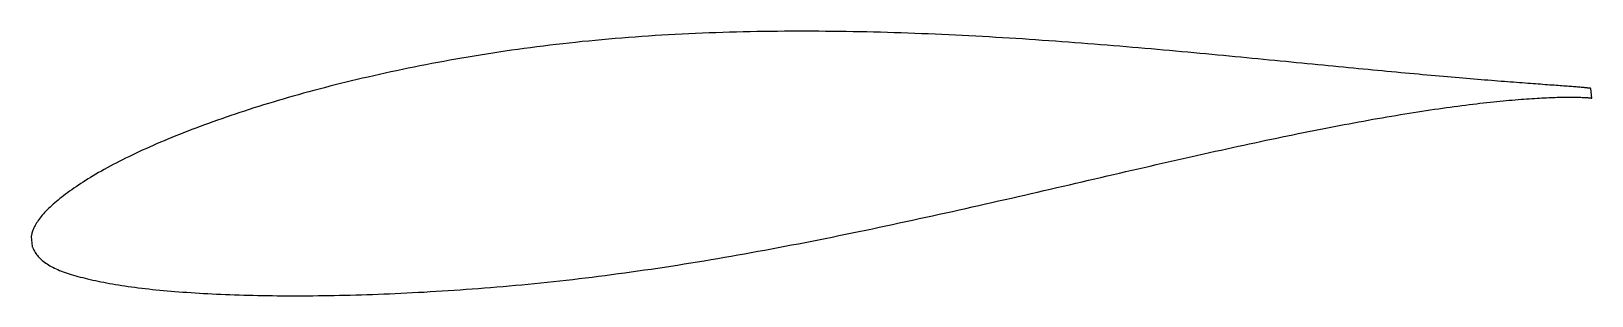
# Model space of a CAD drawing. Header units: metres. Extents: x -26.9 to 54.5, y -5.3 to 8.5.
import ezdxf

# ---------------------------------------------------------------- set-up
doc = ezdxf.new("R2010")
doc.units = ezdxf.units.M

msp = doc.modelspace()

# ---------------------------------------------------------------- linework, layer by layer
msp.add_lwpolyline([(54.432, 5.517), (54.43, 5.518), (54.425, 5.519), (54.417, 5.52), (54.406, 5.522), (54.392, 5.524), (54.374, 5.527), (54.354, 5.529), (54.33, 5.532), (54.303, 5.535), (54.273, 5.538), (54.24, 5.542), (54.204, 5.546), (54.165, 5.549), (54.122, 5.553), (54.077, 5.558), (54.028, 5.562), (53.976, 5.567), (53.921, 5.571), (53.863, 5.576), (53.802, 5.581), (53.738, 5.586), (53.671, 5.592), (53.6, 5.597), (53.527, 5.603), (53.45, 5.609), (53.371, 5.615), (53.288, 5.621), (53.202, 5.628), (53.113, 5.634), (53.022, 5.641), (52.927, 5.648), (52.829, 5.655), (52.728, 5.663), (52.624, 5.67), (52.517, 5.678), (52.407, 5.686), (52.294, 5.694), (52.178, 5.703), (52.059, 5.712), (51.938, 5.72), (51.813, 5.73), (51.685, 5.739), (51.554, 5.749), (51.421, 5.759), (51.284, 5.769), (51.145, 5.779), (51.002, 5.79), (50.857, 5.801), (50.709, 5.812), (50.558, 5.823), (50.404, 5.835), (50.247, 5.847), (50.088, 5.86), (49.925, 5.873), (49.76, 5.885), (49.592, 5.899), (49.421, 5.912), (49.248, 5.926), (49.071, 5.94), (48.892, 5.955), (48.711, 5.97), (48.526, 5.985), (48.339, 6.001), (48.149, 6.016), (47.956, 6.032), (47.761, 6.049), (47.563, 6.066), (47.362, 6.083), (47.159, 6.101), (46.953, 6.119), (46.745, 6.137), (46.534, 6.156), (46.32, 6.175), (46.104, 6.194), (45.886, 6.213), (45.664, 6.233), (45.441, 6.253), (45.215, 6.274), (44.986, 6.295), (44.755, 6.316), (44.522, 6.337), (44.286, 6.359), (44.048, 6.381), (43.807, 6.404), (43.564, 6.427), (43.319, 6.45), (43.071, 6.473), (42.821, 6.497), (42.569, 6.521), (42.315, 6.545), (42.058, 6.569), (41.799, 6.594), (41.538, 6.619), (41.275, 6.644), (41.009, 6.67), (40.742, 6.696), (40.472, 6.722), (40.201, 6.748), (39.927, 6.775), (39.651, 6.801), (39.373, 6.829), (39.093, 6.856), (38.811, 6.883), (38.527, 6.911), (38.242, 6.938), (37.954, 6.966), (37.664, 6.995), (37.373, 7.023), (37.079, 7.051), (36.784, 7.08), (36.487, 7.108), (36.188, 7.137), (35.888, 7.166), (35.586, 7.195), (35.282, 7.224), (34.976, 7.253), (34.669, 7.282), (34.36, 7.311), (34.049, 7.34), (33.737, 7.369), (33.424, 7.398), (33.108, 7.427), (32.792, 7.456), (32.474, 7.484), (32.154, 7.513), (31.833, 7.542), (31.51, 7.57), (31.186, 7.599), (30.861, 7.627), (30.535, 7.655), (30.207, 7.683), (29.878, 7.71), (29.547, 7.738), (29.216, 7.765), (28.883, 7.792), (28.549, 7.819), (28.214, 7.845), (27.877, 7.871), (27.54, 7.897), (27.202, 7.923), (26.862, 7.948), (26.522, 7.973), (26.18, 7.997), (25.838, 8.021), (25.495, 8.045), (25.151, 8.068), (24.806, 8.091), (24.46, 8.113), (24.113, 8.135), (23.766, 8.157), (23.417, 8.177), (23.068, 8.198), (22.719, 8.218), (22.368, 8.237), (22.017, 8.255), (21.666, 8.273), (21.313, 8.291), (20.961, 8.308), (20.607, 8.324), (20.253, 8.339), (19.899, 8.354), (19.544, 8.368), (19.189, 8.382), (18.834, 8.395), (18.478, 8.407), (18.121, 8.418), (17.765, 8.429), (17.408, 8.438), (17.051, 8.448), (16.694, 8.456), (16.336, 8.464), (15.978, 8.471), (15.62, 8.477), (15.263, 8.482), (14.905, 8.486), (14.546, 8.49), (14.188, 8.492), (13.83, 8.494), (13.472, 8.495), (13.114, 8.495), (12.756, 8.494), (12.398, 8.492), (12.041, 8.49), (11.683, 8.486), (11.326, 8.481), (10.969, 8.476), (10.612, 8.469), (10.256, 8.461), (9.9, 8.453), (9.544, 8.443), (9.188, 8.432), (8.833, 8.42), (8.479, 8.407), (8.124, 8.393), (7.771, 8.378), (7.418, 8.363), (7.065, 8.345), (6.713, 8.327), (6.362, 8.308), (6.011, 8.287), (5.661, 8.265), (5.311, 8.243), (4.962, 8.219), (4.614, 8.194), (4.267, 8.168), (3.92, 8.14), (3.575, 8.112), (3.23, 8.082), (2.886, 8.051), (2.543, 8.019), (2.201, 7.986), (1.86, 7.952), (1.519, 7.917), (1.18, 7.88), (0.842, 7.842), (0.505, 7.804), (0.169, 7.764), (-0.166, 7.723), (-0.5, 7.681), (-0.833, 7.637), (-1.164, 7.593), (-1.495, 7.547), (-1.824, 7.501), (-2.152, 7.453), (-2.478, 7.405), (-2.804, 7.355), (-3.127, 7.304), (-3.45, 7.253), (-3.771, 7.2), (-4.091, 7.146), (-4.41, 7.092), (-4.727, 7.037), (-5.042, 6.981), (-5.356, 6.923), (-5.669, 6.865), (-5.98, 6.807), (-6.29, 6.747), (-6.597, 6.686), (-6.904, 6.625), (-7.209, 6.563), (-7.512, 6.501), (-7.813, 6.437), (-8.113, 6.373), (-8.411, 6.309), (-8.707, 6.244), (-9.002, 6.178), (-9.295, 6.111), (-9.586, 6.043), (-9.875, 5.975), (-10.163, 5.907), (-10.448, 5.838), (-10.732, 5.768), (-11.014, 5.697), (-11.293, 5.626), (-11.571, 5.554), (-11.847, 5.482), (-12.121, 5.409), (-12.393, 5.336), (-12.663, 5.262), (-12.931, 5.188), (-13.197, 5.113), (-13.461, 5.037), (-13.723, 4.962), (-13.982, 4.885), (-14.24, 4.809), (-14.495, 4.731), (-14.748, 4.654), (-14.999, 4.576), (-15.248, 4.497), (-15.494, 4.419), (-15.739, 4.34), (-15.981, 4.261), (-16.221, 4.181), (-16.458, 4.101), (-16.693, 4.021), (-16.926, 3.94), (-17.156, 3.859), (-17.385, 3.779), (-17.61, 3.697), (-17.834, 3.616), (-18.054, 3.534), (-18.273, 3.452), (-18.489, 3.37), (-18.703, 3.288), (-18.914, 3.206), (-19.122, 3.123), (-19.328, 3.041), (-19.532, 2.958), (-19.733, 2.875), (-19.931, 2.792), (-20.127, 2.709), (-20.321, 2.626), (-20.511, 2.543), (-20.7, 2.46), (-20.885, 2.377), (-21.068, 2.294), (-21.248, 2.211), (-21.426, 2.127), (-21.601, 2.044), (-21.773, 1.961), (-21.942, 1.878), (-22.109, 1.795), (-22.273, 1.712), (-22.434, 1.629), (-22.593, 1.546), (-22.749, 1.463), (-22.902, 1.38), (-23.052, 1.297), (-23.199, 1.214), (-23.344, 1.131), (-23.486, 1.049), (-23.625, 0.967), (-23.761, 0.885), (-23.894, 0.803), (-24.024, 0.721), (-24.152, 0.64), (-24.277, 0.559), (-24.399, 0.478), (-24.518, 0.398), (-24.634, 0.319), (-24.747, 0.24), (-24.857, 0.161), (-24.965, 0.083), (-25.069, 0.005), (-25.171, -0.071), (-25.269, -0.148), (-25.365, -0.224), (-25.458, -0.299), (-25.548, -0.373), (-25.635, -0.447), (-25.719, -0.52), (-25.8, -0.593), (-25.878, -0.665), (-25.953, -0.737), (-26.025, -0.808), (-26.094, -0.879), (-26.16, -0.949), (-26.223, -1.019), (-26.283, -1.088), (-26.34, -1.157), (-26.394, -1.225), (-26.444, -1.292), (-26.492, -1.359), (-26.537, -1.426), (-26.579, -1.491), (-26.618, -1.556), (-26.654, -1.62), (-26.687, -1.682), (-26.716, -1.744), (-26.743, -1.804), (-26.767, -1.862), (-26.788, -1.919), (-26.806, -1.973), (-26.821, -2.025), (-26.834, -2.072), (-26.844, -2.115), (-26.851, -2.152), (-26.856, -2.18), (-26.859, -2.198), (-26.81, -2.718), (-26.808, -2.722), (-26.802, -2.733), (-26.792, -2.753), (-26.778, -2.781), (-26.76, -2.82), (-26.739, -2.866), (-26.714, -2.915), (-26.685, -2.968), (-26.653, -3.021), (-26.618, -3.075), (-26.58, -3.129), (-26.539, -3.183), (-26.495, -3.236), (-26.448, -3.288), (-26.397, -3.339), (-26.344, -3.39), (-26.288, -3.44), (-26.229, -3.488), (-26.167, -3.536), (-26.101, -3.582), (-26.033, -3.628), (-25.962, -3.673), (-25.888, -3.717), (-25.811, -3.759), (-25.731, -3.801), (-25.648, -3.842), (-25.562, -3.882), (-25.473, -3.921), (-25.381, -3.96), (-25.286, -3.997), (-25.188, -4.034), (-25.088, -4.07), (-24.984, -4.105), (-24.877, -4.14), (-24.768, -4.174), (-24.655, -4.208), (-24.54, -4.241), (-24.422, -4.274), (-24.3, -4.307), (-24.176, -4.339), (-24.049, -4.37), (-23.919, -4.402), (-23.787, -4.433), (-23.651, -4.463), (-23.512, -4.493), (-23.371, -4.523), (-23.227, -4.552), (-23.08, -4.581), (-22.93, -4.61), (-22.777, -4.638), (-22.622, -4.665), (-22.464, -4.692), (-22.303, -4.718), (-22.139, -4.744), (-21.973, -4.77), (-21.804, -4.794), (-21.632, -4.818), (-21.457, -4.841), (-21.28, -4.864), (-21.1, -4.886), (-20.918, -4.908), (-20.733, -4.929), (-20.545, -4.949), (-20.355, -4.968), (-20.162, -4.987), (-19.966, -5.006), (-19.768, -5.024), (-19.568, -5.041), (-19.365, -5.058), (-19.159, -5.074), (-18.951, -5.089), (-18.74, -5.104), (-18.527, -5.119), (-18.311, -5.133), (-18.093, -5.146), (-17.873, -5.159), (-17.65, -5.171), (-17.425, -5.182), (-17.197, -5.193), (-16.967, -5.203), (-16.735, -5.213), (-16.501, -5.222), (-16.264, -5.23), (-16.025, -5.238), (-15.783, -5.245), (-15.539, -5.252), (-15.294, -5.258), (-15.046, -5.263), (-14.795, -5.268), (-14.543, -5.272), (-14.288, -5.276), (-14.031, -5.278), (-13.773, -5.28), (-13.512, -5.282), (-13.249, -5.283), (-12.984, -5.283), (-12.717, -5.283), (-12.448, -5.282), (-12.177, -5.28), (-11.904, -5.277), (-11.629, -5.274), (-11.352, -5.27), (-11.073, -5.265), (-10.793, -5.259), (-10.51, -5.253), (-10.226, -5.246), (-9.94, -5.238), (-9.652, -5.23), (-9.362, -5.221), (-9.071, -5.211), (-8.778, -5.2), (-8.483, -5.189), (-8.186, -5.176), (-7.888, -5.163), (-7.588, -5.15), (-7.287, -5.135), (-6.984, -5.12), (-6.68, -5.104), (-6.374, -5.087), (-6.066, -5.069), (-5.757, -5.051), (-5.447, -5.032), (-5.135, -5.012), (-4.821, -4.991), (-4.507, -4.97), (-4.191, -4.948), (-3.873, -4.924), (-3.554, -4.9), (-3.234, -4.875), (-2.913, -4.85), (-2.591, -4.823), (-2.267, -4.795), (-1.942, -4.767), (-1.616, -4.737), (-1.289, -4.707), (-0.961, -4.676), (-0.631, -4.643), (-0.301, -4.61), (0.031, -4.575), (0.363, -4.54), (0.696, -4.504), (1.031, -4.467), (1.366, -4.428), (1.702, -4.389), (2.039, -4.349), (2.377, -4.307), (2.716, -4.265), (3.055, -4.222), (3.395, -4.177), (3.736, -4.132), (4.078, -4.086), (4.42, -4.039), (4.763, -3.99), (5.107, -3.941), (5.451, -3.891), (5.796, -3.84), (6.141, -3.788), (6.487, -3.735), (6.834, -3.681), (7.181, -3.626), (7.528, -3.57), (7.876, -3.514), (8.224, -3.456), (8.573, -3.398), (8.922, -3.339), (9.271, -3.279), (9.62, -3.218), (9.97, -3.156), (10.32, -3.094), (10.671, -3.031), (11.021, -2.967), (11.372, -2.903), (11.723, -2.838), (12.074, -2.772), (12.425, -2.705), (12.776, -2.638), (13.127, -2.57), (13.478, -2.502), (13.829, -2.433), (14.181, -2.363), (14.532, -2.293), (14.883, -2.223), (15.234, -2.151), (15.585, -2.08), (15.935, -2.008), (16.286, -1.935), (16.636, -1.863), (16.986, -1.789), (17.336, -1.716), (17.685, -1.642), (18.034, -1.567), (18.383, -1.492), (18.732, -1.418), (19.08, -1.342), (19.428, -1.267), (19.775, -1.191), (20.122, -1.115), (20.468, -1.039), (20.814, -0.962), (21.159, -0.886), (21.504, -0.809), (21.848, -0.732), (22.192, -0.655), (22.535, -0.578), (22.877, -0.501), (23.219, -0.423), (23.56, -0.346), (23.9, -0.269), (24.239, -0.191), (24.578, -0.114), (24.915, -0.036), (25.253, 0.041), (25.589, 0.118), (25.924, 0.196), (26.258, 0.273), (26.592, 0.35), (26.924, 0.426), (27.256, 0.503), (27.586, 0.579), (27.915, 0.656), (28.244, 0.732), (28.571, 0.807), (28.898, 0.883), (29.223, 0.958), (29.547, 1.033), (29.869, 1.107), (30.191, 1.182), (30.512, 1.255), (30.831, 1.328), (31.149, 1.402), (31.465, 1.474), (31.781, 1.546), (32.095, 1.618), (32.408, 1.689), (32.719, 1.76), (33.029, 1.83), (33.337, 1.9), (33.644, 1.969), (33.95, 2.038), (34.254, 2.106), (34.557, 2.173), (34.858, 2.24), (35.157, 2.307), (35.455, 2.372), (35.752, 2.437), (36.047, 2.501), (36.34, 2.565), (36.631, 2.628), (36.921, 2.691), (37.209, 2.752), (37.496, 2.813), (37.78, 2.873), (38.063, 2.933), (38.344, 2.991), (38.623, 3.049), (38.901, 3.106), (39.177, 3.162), (39.45, 3.218), (39.722, 3.273), (39.992, 3.327), (40.26, 3.38), (40.526, 3.432), (40.79, 3.483), (41.052, 3.534), (41.313, 3.584), (41.571, 3.632), (41.827, 3.68), (42.081, 3.727), (42.333, 3.774), (42.582, 3.819), (42.83, 3.864), (43.076, 3.907), (43.319, 3.95), (43.56, 3.992), (43.799, 4.033), (44.036, 4.074), (44.27, 4.113), (44.503, 4.152), (44.733, 4.189), (44.96, 4.226), (45.186, 4.262), (45.409, 4.297), (45.63, 4.331), (45.848, 4.364), (46.064, 4.396), (46.278, 4.428), (46.489, 4.459), (46.698, 4.489), (46.904, 4.517), (47.108, 4.546), (47.309, 4.573), (47.508, 4.599), (47.704, 4.625), (47.898, 4.65), (48.09, 4.674), (48.278, 4.697), (48.465, 4.719), (48.648, 4.741), (48.829, 4.761), (49.008, 4.781), (49.183, 4.8), (49.357, 4.818), (49.527, 4.836), (49.695, 4.853), (49.86, 4.869), (50.022, 4.884), (50.182, 4.898), (50.339, 4.912), (50.493, 4.926), (50.645, 4.938), (50.794, 4.95), (50.939, 4.961), (51.083, 4.971), (51.223, 4.981), (51.361, 4.99), (51.495, 4.999), (51.627, 5.007), (51.756, 5.014), (51.882, 5.021), (52.006, 5.027), (52.126, 5.032), (52.244, 5.038), (52.358, 5.042), (52.47, 5.046), (52.579, 5.05), (52.685, 5.053), (52.788, 5.056), (52.887, 5.058), (52.984, 5.06), (53.079, 5.061), (53.17, 5.062), (53.258, 5.063), (53.343, 5.063), (53.425, 5.063), (53.504, 5.062), (53.58, 5.062), (53.653, 5.06), (53.723, 5.059), (53.79, 5.058), (53.854, 5.056), (53.915, 5.054), (53.972, 5.052), (54.027, 5.049), (54.079, 5.047), (54.127, 5.044), (54.173, 5.041), (54.215, 5.038), (54.254, 5.036), (54.29, 5.033), (54.323, 5.03), (54.353, 5.027), (54.38, 5.024), (54.404, 5.021), (54.424, 5.019), (54.442, 5.017), (54.456, 5.014), (54.467, 5.013), (54.475, 5.011), (54.48, 5.01), (54.481, 5.01)], close=True)

doc.saveas('drawing.dxf')
